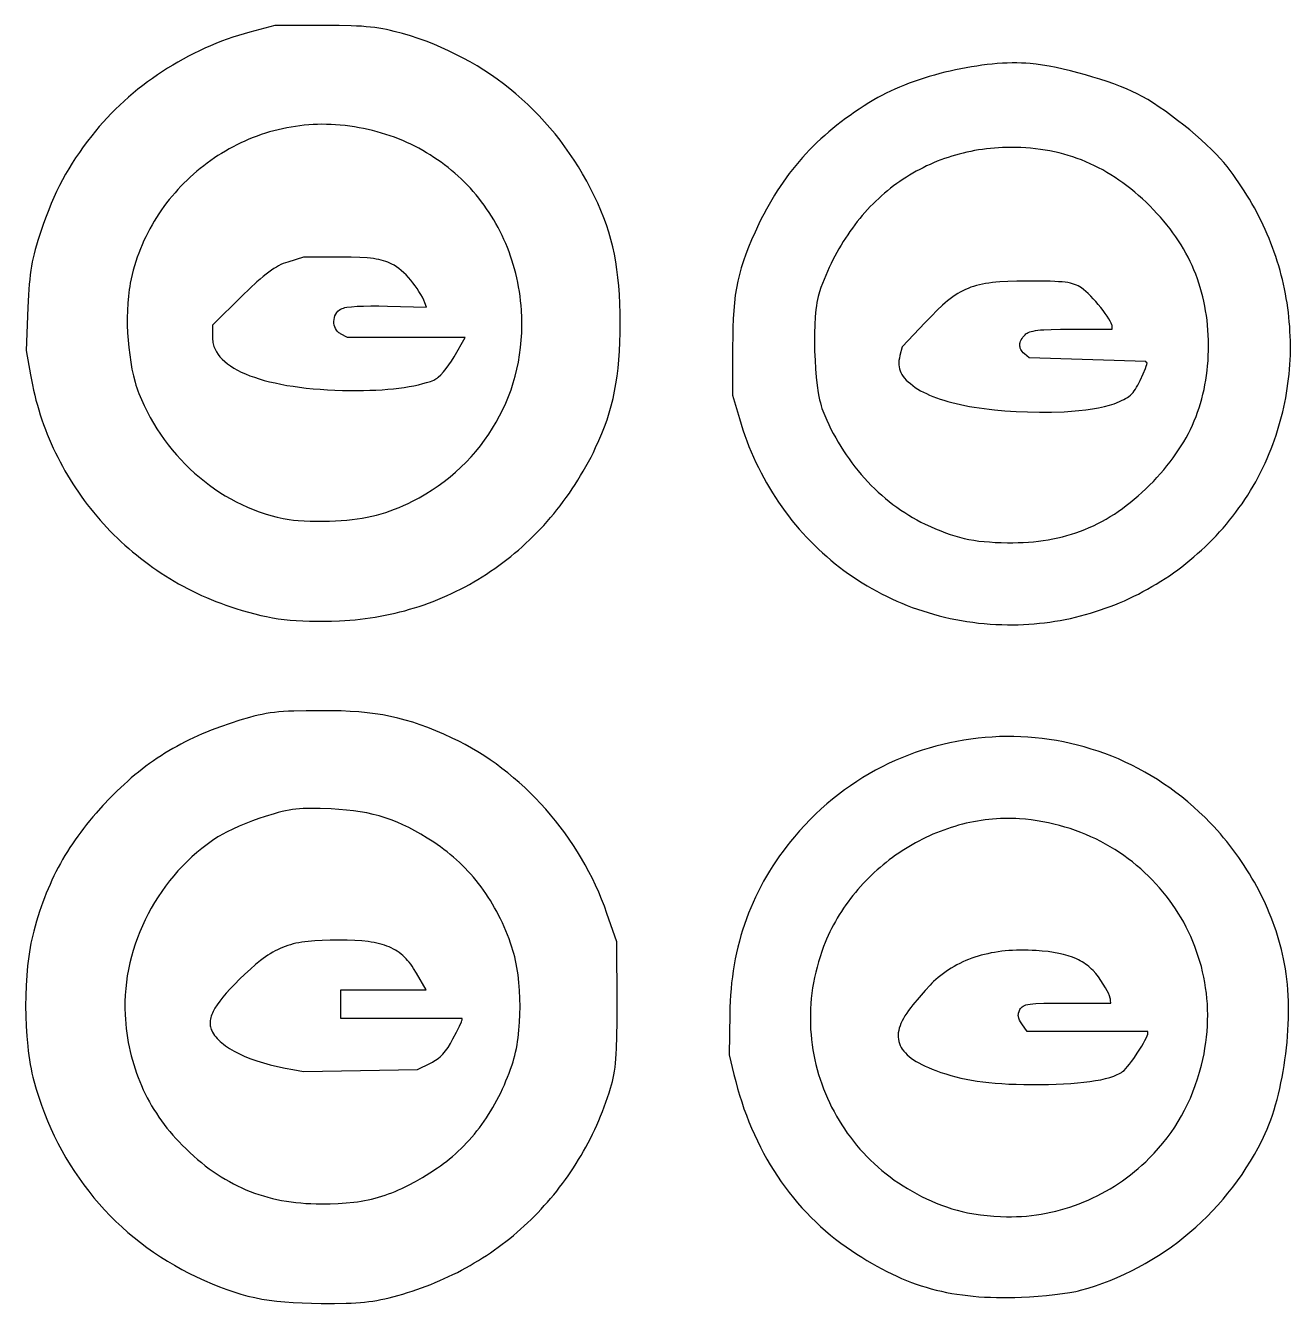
# Model space of a CAD drawing. Extents: x 15 to 568, y 413 to 1194.
# Drawn here: x 285.7 to 418.8, y 418.2 to 552.7 of the extents above; entities that cross this region are included whole.
import ezdxf

# ---------------------------------------------------------------- set-up
doc = ezdxf.new("R2010")
doc.units = 0
doc.header["$MEASUREMENT"] = 0
doc.layers.add('LAYER_1', color=18, linetype='CONTINUOUS')

msp = doc.modelspace()

# ---------------------------------------------------------------- linework, layer by layer
at = {"layer": 'LAYER_1'}
for points in [[(318.72, 490.08), (319.26, 490.11), (319.8, 490.14), (320.34, 490.19), (320.88, 490.24), (321.41, 490.3), (321.94, 490.38), (322.47, 490.46), (323, 490.55), (323.52, 490.65), (324.04, 490.76), (324.56, 490.87), (325.07, 491), (325.58, 491.13), (326.09, 491.28), (326.6, 491.43), (327.1, 491.59), (327.6, 491.76), (328.09, 491.94), (328.58, 492.12), (329.07, 492.32), (329.56, 492.52), (330.04, 492.73), (330.51, 492.95), (330.98, 493.18), (331.45, 493.41), (331.92, 493.66), (332.38, 493.91), (332.83, 494.17), (333.28, 494.43), (333.73, 494.71), (334.17, 494.99), (334.61, 495.28), (335.04, 495.58), (335.47, 495.88), (335.89, 496.2), (336.31, 496.52), (336.73, 496.85), (337.13, 497.18), (337.54, 497.52), (337.93, 497.87), (338.33, 498.23), (338.71, 498.6), (339.09, 498.97), (339.47, 499.35), (339.84, 499.73), (340.2, 500.12), (340.56, 500.52), (340.91, 500.93), (341.26, 501.34), (341.6, 501.76), (341.93, 502.19), (342.26, 502.62), (342.58, 503.06), (342.9, 503.5), (343.21, 503.96), (343.51, 504.42), (343.8, 504.88), (344.09, 505.35), (344.37, 505.83), (344.65, 506.31), (344.91, 506.8), (345.18, 507.3), (345.43, 507.8), (345.67, 508.31), (346.01, 509.04), (346.32, 509.77), (346.61, 510.5), (346.87, 511.23), (347.1, 511.96), (347.31, 512.7), (347.5, 513.46), (347.66, 514.23), (347.8, 515.02), (347.93, 515.83), (348.03, 516.67), (348.11, 517.54), (348.17, 518.44), (348.21, 519.38), (348.24, 520.37), (348.24, 521.39), (348.24, 522.44), (348.21, 523.44), (348.17, 524.4), (348.1, 525.31), (348.02, 526.19), (347.91, 527.04), (347.79, 527.86), (347.64, 528.66), (347.47, 529.44), (347.27, 530.21), (347.05, 530.97), (346.8, 531.73), (346.52, 532.48), (346.22, 533.24), (345.89, 534.01), (345.52, 534.79), (345.13, 535.57), (344.73, 536.34), (344.3, 537.1), (343.86, 537.84), (343.4, 538.56), (342.93, 539.27), (342.43, 539.97), (341.92, 540.65), (341.4, 541.32), (340.86, 541.97), (340.3, 542.6), (339.72, 543.22), (339.14, 543.82), (338.53, 544.4), (337.91, 544.97), (337.28, 545.52), (336.63, 546.06), (335.97, 546.58), (335.29, 547.07), (334.6, 547.56), (333.9, 548.02), (333.18, 548.47), (332.45, 548.89), (331.71, 549.3), (330.96, 549.69), (330.19, 550.06), (329.41, 550.41), (328.62, 550.75), (327.82, 551.06), (327, 551.35), (326.18, 551.62), (325.34, 551.88), (324.47, 552.11), (324.06, 552.21), (323.65, 552.3), (323.25, 552.38), (322.83, 552.45), (322.41, 552.51), (321.97, 552.56), (321.51, 552.6), (321.02, 552.64), (320.49, 552.67), (319.93, 552.69), (318.66, 552.71), (317.16, 552.72), (311.91, 552.71), (309.28, 552.02), (308.68, 551.85), (308.08, 551.67), (307.48, 551.48), (306.88, 551.28), (306.29, 551.06), (305.7, 550.83), (305.12, 550.58), (304.53, 550.33), (303.96, 550.06), (303.38, 549.78), (302.82, 549.49), (302.25, 549.19), (301.7, 548.88), (301.15, 548.55), (300.6, 548.22), (300.06, 547.87), (299.53, 547.52), (299.01, 547.16), (298.49, 546.78), (297.99, 546.4), (297.49, 546.01), (296.99, 545.6), (296.51, 545.19), (296.04, 544.77), (295.58, 544.35), (295.12, 543.91), (294.68, 543.47), (294.25, 543.01), (293.83, 542.55), (293.42, 542.09), (293.02, 541.61), (292.63, 541.13), (292.17, 540.54), (291.73, 539.95), (291.32, 539.37), (290.93, 538.8), (290.55, 538.22), (290.2, 537.65), (289.86, 537.07), (289.54, 536.48), (289.23, 535.88), (288.93, 535.27), (288.64, 534.64), (288.36, 533.99), (288.09, 533.32), (287.82, 532.62), (287.55, 531.9), (287.29, 531.14), (286.95, 530.09), (286.8, 529.61), (286.67, 529.15), (286.56, 528.71), (286.45, 528.27), (286.36, 527.84), (286.28, 527.4), (286.21, 526.96), (286.15, 526.5), (286.1, 526.01), (286.05, 525.5), (285.97, 524.37), (285.91, 523.05), (285.73, 518.51), (286.17, 515.97), (286.27, 515.43), (286.38, 514.89), (286.49, 514.36), (286.62, 513.83), (286.75, 513.3), (286.9, 512.78), (287.05, 512.26), (287.21, 511.74), (287.38, 511.23), (287.56, 510.72), (287.75, 510.22), (287.94, 509.72), (288.15, 509.22), (288.36, 508.73), (288.58, 508.24), (288.81, 507.76), (289.04, 507.28), (289.29, 506.8), (289.54, 506.33), (289.8, 505.87), (290.07, 505.41), (290.34, 504.95), (290.63, 504.5), (290.92, 504.05), (291.22, 503.61), (291.52, 503.18), (291.83, 502.75), (292.15, 502.32), (292.48, 501.9), (292.81, 501.49), (293.15, 501.08), (293.5, 500.68), (293.85, 500.28), (294.22, 499.89), (294.58, 499.51), (294.96, 499.13), (295.34, 498.76), (295.72, 498.39), (296.12, 498.03), (296.52, 497.68), (296.92, 497.34), (297.33, 497), (297.75, 496.66), (298.18, 496.34), (298.61, 496.02), (299.04, 495.7), (299.48, 495.4), (299.93, 495.1), (300.38, 494.81), (300.84, 494.53), (301.3, 494.25), (301.77, 493.98), (302.24, 493.72), (302.72, 493.47), (303.21, 493.22), (303.7, 492.98), (304.19, 492.75), (304.69, 492.53), (305.19, 492.32), (305.7, 492.11), (306.21, 491.92), (306.73, 491.73), (307.25, 491.55), (307.78, 491.37), (308.47, 491.16), (309.13, 490.97), (309.78, 490.8), (310.41, 490.64), (311.03, 490.51), (311.64, 490.39), (312.26, 490.29), (312.88, 490.21), (313.51, 490.14), (314.16, 490.09), (314.84, 490.06), (315.54, 490.04), (316.27, 490.03), (317.04, 490.03), (317.86, 490.05)], [(389.04, 489.65), (389.6, 489.65), (390.16, 489.66), (390.71, 489.68), (391.27, 489.71), (391.82, 489.75), (392.38, 489.81), (392.93, 489.87), (393.47, 489.94), (394.02, 490.02), (394.56, 490.12), (395.1, 490.22), (395.64, 490.33), (396.17, 490.45), (396.71, 490.58), (397.23, 490.73), (397.76, 490.88), (398.28, 491.04), (398.8, 491.21), (399.31, 491.39), (399.82, 491.57), (400.33, 491.77), (400.83, 491.98), (401.33, 492.19), (401.83, 492.42), (402.32, 492.65), (402.8, 492.89), (403.28, 493.14), (403.76, 493.4), (404.23, 493.67), (404.69, 493.94), (405.15, 494.23), (405.61, 494.52), (406.06, 494.82), (406.5, 495.13), (406.94, 495.45), (407.37, 495.77), (407.8, 496.1), (408.22, 496.44), (408.64, 496.79), (409.04, 497.14), (409.44, 497.5), (409.84, 497.87), (410.23, 498.25), (410.61, 498.63), (410.98, 499.02), (411.35, 499.42), (411.71, 499.83), (412.06, 500.24), (412.41, 500.66), (412.74, 501.08), (413.07, 501.51), (413.39, 501.95), (413.71, 502.4), (414.01, 502.85), (414.31, 503.3), (414.6, 503.77), (414.88, 504.24), (415.15, 504.71), (415.41, 505.19), (415.66, 505.68), (415.91, 506.17), (416.14, 506.67), (416.37, 507.17), (416.58, 507.68), (416.77, 508.16), (416.96, 508.64), (417.13, 509.13), (417.3, 509.61), (417.46, 510.1), (417.6, 510.58), (417.74, 511.07), (417.88, 511.56), (418, 512.06), (418.11, 512.55), (418.22, 513.04), (418.31, 513.54), (418.4, 514.04), (418.48, 514.53), (418.55, 515.03), (418.61, 515.53), (418.67, 516.03), (418.71, 516.53), (418.75, 517.03), (418.78, 517.53), (418.8, 518.03), (418.81, 518.53), (418.81, 519.03), (418.8, 519.53), (418.79, 520.03), (418.76, 520.53), (418.73, 521.03), (418.69, 521.53), (418.65, 522.03), (418.59, 522.52), (418.52, 523.02), (418.45, 523.52), (418.37, 524.01), (418.28, 524.5), (418.18, 525), (418.07, 525.49), (417.96, 525.98), (417.84, 526.46), (417.71, 526.95), (417.57, 527.43), (417.42, 527.92), (417.26, 528.4), (417.1, 528.88), (416.93, 529.35), (416.75, 529.83), (416.56, 530.3), (416.36, 530.77), (416.16, 531.24), (415.94, 531.7), (415.72, 532.16), (415.49, 532.62), (415.26, 533.08), (415.01, 533.53), (414.76, 533.98), (414.5, 534.43), (414.23, 534.87), (413.95, 535.31), (413.67, 535.75), (413.37, 536.18), (413.07, 536.61), (412.77, 537.04), (412.45, 537.46), (412.13, 537.88), (411.79, 538.29), (411.42, 538.73), (410.98, 539.19), (410.5, 539.68), (409.98, 540.18), (409.41, 540.69), (408.82, 541.21), (408.21, 541.73), (407.57, 542.24), (406.93, 542.74), (406.28, 543.23), (405.64, 543.7), (405, 544.14), (404.38, 544.54), (403.78, 544.92), (403.21, 545.25), (402.68, 545.53), (402.14, 545.79), (401.55, 546.05), (400.91, 546.31), (400.22, 546.57), (399.51, 546.82), (398.76, 547.06), (398, 547.3), (397.22, 547.53), (396.44, 547.74), (395.66, 547.94), (394.89, 548.12), (394.13, 548.29), (393.4, 548.43), (392.7, 548.55), (392.04, 548.64), (391.42, 548.71), (390.96, 548.75), (390.48, 548.77), (390, 548.78), (389.5, 548.78), (388.99, 548.77), (388.48, 548.75), (387.95, 548.71), (387.42, 548.67), (386.88, 548.61), (386.33, 548.54), (385.78, 548.46), (385.23, 548.38), (384.67, 548.28), (384.12, 548.17), (383.56, 548.06), (383, 547.93), (382.44, 547.8), (381.89, 547.66), (381.34, 547.51), (380.79, 547.35), (380.25, 547.18), (379.72, 547.01), (379.19, 546.82), (378.68, 546.64), (378.17, 546.44), (377.67, 546.24), (377.18, 546.03), (376.71, 545.81), (376.25, 545.59), (375.8, 545.36), (375.37, 545.13), (374.96, 544.89), (374.44, 544.58), (373.92, 544.26), (373.42, 543.93), (372.93, 543.6), (372.45, 543.27), (371.98, 542.93), (371.52, 542.58), (371.07, 542.23), (370.63, 541.88), (370.2, 541.52), (369.78, 541.15), (369.37, 540.78), (368.96, 540.4), (368.57, 540.02), (368.19, 539.63), (367.81, 539.23), (367.44, 538.83), (367.08, 538.41), (366.73, 538), (366.39, 537.57), (366.05, 537.14), (365.73, 536.7), (365.41, 536.25), (365.1, 535.79), (364.79, 535.33), (364.49, 534.86), (364.2, 534.37), (363.92, 533.89), (363.64, 533.39), (363.37, 532.88), (363.11, 532.36), (362.85, 531.84), (362.45, 530.99), (362.09, 530.18), (361.77, 529.41), (361.48, 528.67), (361.22, 527.95), (360.99, 527.23), (360.8, 526.52), (360.63, 525.81), (360.49, 525.08), (360.37, 524.33), (360.28, 523.54), (360.21, 522.72), (360.15, 521.86), (360.12, 520.93), (360.1, 519.95), (360.09, 518.89), (360.09, 513.82), (360.8, 511.38), (360.98, 510.78), (361.17, 510.18), (361.37, 509.59), (361.59, 509.01), (361.81, 508.43), (362.04, 507.86), (362.29, 507.3), (362.54, 506.74), (362.81, 506.19), (363.08, 505.65), (363.36, 505.11), (363.66, 504.59), (363.96, 504.07), (364.27, 503.55), (364.59, 503.05), (364.92, 502.55), (365.26, 502.06), (365.61, 501.58), (365.97, 501.11), (366.33, 500.64), (366.71, 500.18), (367.09, 499.73), (367.48, 499.29), (367.88, 498.86), (368.29, 498.44), (368.7, 498.02), (369.12, 497.62), (369.55, 497.22), (369.99, 496.83), (370.43, 496.45), (370.89, 496.08), (371.34, 495.72), (371.81, 495.37), (372.28, 495.03), (372.76, 494.7), (373.25, 494.38), (373.74, 494.06), (374.24, 493.76), (374.75, 493.47), (375.26, 493.18), (375.77, 492.91), (376.3, 492.65), (376.83, 492.4), (377.36, 492.15), (377.9, 491.92), (378.45, 491.7), (379, 491.49), (379.55, 491.29), (380.11, 491.11), (380.68, 490.93), (381.25, 490.76), (381.82, 490.61), (382.4, 490.46), (382.99, 490.33), (383.57, 490.21), (384.17, 490.1), (384.76, 490), (385.36, 489.92), (385.97, 489.84), (386.57, 489.78), (387.19, 489.73), (387.8, 489.69), (388.42, 489.67)], [(318.29, 500.59), (318.89, 500.63), (319.47, 500.68), (320.03, 500.74), (320.58, 500.81), (321.1, 500.89), (321.62, 500.98), (322.12, 501.08), (322.61, 501.2), (323.1, 501.33), (323.57, 501.48), (324.05, 501.63), (324.51, 501.81), (324.98, 501.99), (325.45, 502.2), (325.92, 502.41), (326.39, 502.65), (327.1, 503.02), (327.79, 503.42), (328.45, 503.84), (329.1, 504.28), (329.73, 504.74), (330.34, 505.22), (330.92, 505.72), (331.49, 506.24), (332.03, 506.77), (332.55, 507.32), (333.05, 507.89), (333.53, 508.48), (333.98, 509.08), (334.41, 509.7), (334.82, 510.33), (335.21, 510.97), (335.56, 511.63), (335.9, 512.3), (336.21, 512.98), (336.5, 513.68), (336.76, 514.38), (336.99, 515.1), (337.2, 515.83), (337.38, 516.57), (337.54, 517.31), (337.67, 518.07), (337.77, 518.83), (337.84, 519.6), (337.89, 520.38), (337.91, 521.16), (337.9, 521.95), (337.86, 522.75), (337.82, 523.25), (337.77, 523.74), (337.71, 524.24), (337.64, 524.72), (337.56, 525.21), (337.47, 525.69), (337.37, 526.16), (337.26, 526.63), (337.13, 527.1), (337, 527.56), (336.86, 528.01), (336.71, 528.46), (336.55, 528.91), (336.38, 529.35), (336.2, 529.78), (336.02, 530.21), (335.82, 530.64), (335.61, 531.05), (335.4, 531.47), (335.17, 531.87), (334.94, 532.27), (334.7, 532.67), (334.45, 533.06), (334.19, 533.44), (333.93, 533.81), (333.65, 534.18), (333.37, 534.54), (333.08, 534.9), (332.78, 535.25), (332.48, 535.59), (332.17, 535.92), (331.85, 536.25), (331.52, 536.57), (331.18, 536.88), (330.84, 537.19), (330.49, 537.48), (330.14, 537.77), (329.77, 538.05), (329.4, 538.33), (329.03, 538.59), (328.64, 538.85), (328.25, 539.1), (327.86, 539.34), (327.46, 539.57), (327.05, 539.8), (326.63, 540.01), (326.22, 540.22), (325.79, 540.42), (325.36, 540.61), (324.92, 540.78), (324.48, 540.96), (324.03, 541.12), (323.58, 541.27), (323.12, 541.41), (322.66, 541.54), (322.19, 541.66), (321.72, 541.78), (321.24, 541.88), (320.76, 541.97), (320.27, 542.05), (319.78, 542.13), (319.29, 542.19), (318.79, 542.24), (318.29, 542.28), (317.81, 542.31), (317.34, 542.32), (316.86, 542.33), (316.39, 542.32), (315.92, 542.3), (315.46, 542.27), (314.99, 542.23), (314.52, 542.18), (314.06, 542.11), (313.6, 542.04), (313.15, 541.96), (312.69, 541.86), (312.24, 541.76), (311.79, 541.64), (311.35, 541.52), (310.9, 541.38), (310.47, 541.24), (310.03, 541.08), (309.6, 540.92), (309.17, 540.75), (308.75, 540.56), (308.33, 540.37), (307.91, 540.17), (307.5, 539.96), (307.1, 539.74), (306.7, 539.51), (306.3, 539.27), (305.91, 539.03), (305.53, 538.78), (305.15, 538.51), (304.78, 538.24), (304.41, 537.97), (304.05, 537.68), (303.69, 537.39), (303.34, 537.09), (303, 536.78), (302.66, 536.46), (302.33, 536.14), (302.01, 535.81), (301.7, 535.47), (301.39, 535.13), (301.09, 534.78), (300.79, 534.42), (300.51, 534.05), (300.23, 533.68), (299.96, 533.31), (299.7, 532.92), (299.45, 532.53), (299.21, 532.14), (298.97, 531.74), (298.74, 531.33), (298.53, 530.92), (298.32, 530.5), (298.12, 530.08), (297.93, 529.65), (297.75, 529.22), (297.58, 528.78), (297.42, 528.34), (297.27, 527.89), (297.13, 527.44), (297, 526.98), (296.89, 526.52), (296.78, 526.06), (296.68, 525.59), (296.62, 525.26), (296.57, 524.93), (296.48, 524.23), (296.42, 523.5), (296.38, 522.74), (296.37, 521.97), (296.37, 521.19), (296.4, 520.39), (296.45, 519.6), (296.52, 518.82), (296.62, 518.05), (296.73, 517.29), (296.86, 516.56), (297.01, 515.86), (297.19, 515.2), (297.28, 514.88), (297.38, 514.58), (297.48, 514.29), (297.58, 514.01), (297.85, 513.36), (298.14, 512.72), (298.45, 512.1), (298.78, 511.48), (299.12, 510.88), (299.48, 510.29), (299.86, 509.72), (300.26, 509.15), (300.67, 508.6), (301.1, 508.07), (301.54, 507.55), (302, 507.04), (302.47, 506.55), (302.95, 506.08), (303.45, 505.62), (303.96, 505.18), (304.48, 504.76), (305.01, 504.35), (305.55, 503.96), (306.11, 503.59), (306.67, 503.24), (307.25, 502.91), (307.83, 502.6), (308.42, 502.3), (309.02, 502.03), (309.63, 501.78), (310.24, 501.55), (310.87, 501.34), (311.49, 501.15), (312.13, 500.99), (312.76, 500.85), (313.41, 500.73), (313.85, 500.67), (314.37, 500.63), (314.97, 500.59), (315.61, 500.56), (316.29, 500.55), (316.97, 500.55), (317.64, 500.56)], [(389.02, 498.29), (389.58, 498.29), (390.14, 498.3), (390.68, 498.32), (391.22, 498.35), (391.75, 498.39), (392.28, 498.45), (392.79, 498.52), (393.3, 498.6), (393.81, 498.69), (394.31, 498.8), (394.8, 498.91), (395.28, 499.04), (395.76, 499.18), (396.23, 499.34), (396.7, 499.51), (397.17, 499.69), (397.62, 499.88), (398.07, 500.08), (398.52, 500.3), (398.97, 500.53), (399.4, 500.78), (399.84, 501.04), (400.27, 501.31), (400.69, 501.59), (401.12, 501.89), (401.53, 502.2), (401.95, 502.52), (402.36, 502.86), (402.77, 503.21), (403.18, 503.58), (403.58, 503.96), (403.98, 504.35), (404.38, 504.75), (404.76, 505.16), (405.12, 505.56), (405.48, 505.97), (405.81, 506.38), (406.14, 506.8), (406.45, 507.21), (406.75, 507.63), (407.04, 508.05), (407.31, 508.48), (407.57, 508.91), (407.82, 509.34), (408.06, 509.78), (408.28, 510.22), (408.49, 510.66), (408.69, 511.11), (408.87, 511.57), (409.04, 512.03), (409.2, 512.49), (409.35, 512.96), (409.48, 513.44), (409.6, 513.92), (409.71, 514.4), (409.81, 514.89), (409.9, 515.39), (409.97, 515.9), (410.04, 516.41), (410.09, 516.92), (410.13, 517.45), (410.15, 517.98), (410.17, 518.52), (410.18, 519.06), (410.17, 519.6), (410.15, 520.13), (410.12, 520.66), (410.08, 521.18), (410.03, 521.7), (409.96, 522.2), (409.88, 522.71), (409.8, 523.2), (409.7, 523.7), (409.58, 524.18), (409.46, 524.66), (409.32, 525.14), (409.17, 525.61), (409.01, 526.08), (408.84, 526.54), (408.65, 527), (408.46, 527.45), (408.25, 527.9), (408.03, 528.34), (407.79, 528.78), (407.55, 529.21), (407.29, 529.64), (407.02, 530.07), (406.73, 530.49), (406.44, 530.91), (406.13, 531.32), (405.8, 531.73), (405.47, 532.14), (405.12, 532.54), (404.76, 532.94), (404.39, 533.34), (404.01, 533.73), (403.61, 534.12), (403.22, 534.49), (402.82, 534.85), (402.41, 535.2), (402.01, 535.53), (401.6, 535.85), (401.18, 536.16), (400.76, 536.46), (400.34, 536.74), (399.91, 537.01), (399.48, 537.27), (399.05, 537.52), (398.61, 537.75), (398.17, 537.97), (397.72, 538.18), (397.27, 538.38), (396.81, 538.57), (396.35, 538.74), (395.89, 538.9), (395.42, 539.05), (394.94, 539.18), (394.46, 539.31), (393.97, 539.42), (393.48, 539.52), (392.98, 539.61), (392.48, 539.69), (391.98, 539.75), (391.46, 539.8), (390.94, 539.84), (390.42, 539.87), (389.89, 539.89), (389.35, 539.9), (388.92, 539.89), (388.49, 539.88), (388.06, 539.86), (387.64, 539.83), (387.22, 539.79), (386.8, 539.75), (386.38, 539.69), (385.97, 539.63), (385.55, 539.56), (385.15, 539.48), (384.74, 539.4), (384.34, 539.3), (383.94, 539.2), (383.54, 539.09), (383.15, 538.97), (382.76, 538.85), (382.38, 538.72), (382, 538.58), (381.62, 538.43), (381.24, 538.27), (380.87, 538.11), (380.5, 537.94), (380.14, 537.76), (379.78, 537.58), (379.42, 537.38), (379.07, 537.19), (378.72, 536.98), (378.38, 536.76), (378.04, 536.54), (377.7, 536.32), (377.37, 536.08), (377.04, 535.84), (376.72, 535.59), (376.4, 535.33), (376.08, 535.07), (375.77, 534.8), (375.47, 534.53), (375.17, 534.24), (374.87, 533.95), (374.58, 533.66), (374.3, 533.35), (374.02, 533.05), (373.74, 532.73), (373.47, 532.41), (373.21, 532.08), (372.95, 531.75), (372.69, 531.41), (372.44, 531.06), (372.2, 530.71), (371.96, 530.35), (371.73, 529.98), (371.5, 529.61), (371.28, 529.23), (371.06, 528.85), (370.85, 528.46), (370.65, 528.07), (370.45, 527.67), (370.25, 527.26), (370.07, 526.85), (369.89, 526.43), (369.71, 526.01), (369.55, 525.58), (369.38, 525.15), (369.23, 524.71), (369.15, 524.46), (369.08, 524.19), (369.02, 523.89), (368.96, 523.57), (368.91, 523.22), (368.86, 522.85), (368.79, 522.07), (368.74, 521.22), (368.71, 520.33), (368.7, 519.4), (368.72, 518.46), (368.76, 517.52), (368.81, 516.6), (368.89, 515.7), (368.99, 514.85), (369.11, 514.05), (369.18, 513.68), (369.25, 513.33), (369.33, 513), (369.41, 512.7), (369.49, 512.42), (369.58, 512.17), (369.78, 511.68), (369.99, 511.2), (370.21, 510.72), (370.44, 510.25), (370.68, 509.78), (370.94, 509.32), (371.2, 508.86), (371.47, 508.41), (371.75, 507.97), (372.04, 507.53), (372.34, 507.11), (372.65, 506.69), (372.97, 506.27), (373.3, 505.87), (373.63, 505.47), (373.97, 505.08), (374.32, 504.7), (374.68, 504.33), (375.05, 503.97), (375.42, 503.62), (375.8, 503.28), (376.18, 502.95), (376.57, 502.63), (376.97, 502.32), (377.37, 502.02), (377.78, 501.73), (378.2, 501.46), (378.62, 501.19), (379.04, 500.94), (379.47, 500.7), (379.9, 500.47), (380.34, 500.26), (380.91, 499.99), (381.46, 499.75), (381.99, 499.53), (382.5, 499.33), (383, 499.15), (383.49, 499), (383.98, 498.86), (384.47, 498.74), (384.97, 498.64), (385.48, 498.55), (386.01, 498.47), (386.55, 498.41), (387.12, 498.37), (387.72, 498.33), (388.35, 498.31)], [(319.83, 514.31), (320.53, 514.3), (321.22, 514.31), (321.89, 514.33), (322.54, 514.36), (323.18, 514.39), (323.79, 514.44), (324.39, 514.5), (324.96, 514.56), (325.51, 514.64), (326.04, 514.72), (326.54, 514.81), (327.01, 514.92), (327.46, 515.03), (327.88, 515.14), (328.27, 515.27), (328.63, 515.41), (328.74, 515.46), (328.85, 515.53), (328.98, 515.61), (329.1, 515.72), (329.37, 515.97), (329.65, 516.27), (329.94, 516.62), (330.23, 517), (330.51, 517.41), (330.77, 517.85), (331.94, 519.89), (319.55, 519.89), (318.82, 520.28), (318.74, 520.33), (318.65, 520.39), (318.51, 520.52), (318.38, 520.67), (318.28, 520.84), (318.21, 521.01), (318.15, 521.2), (318.12, 521.39), (318.11, 521.59), (318.13, 521.79), (318.17, 521.98), (318.23, 522.17), (318.31, 522.35), (318.41, 522.51), (318.54, 522.66), (318.69, 522.79), (318.78, 522.85), (318.87, 522.9), (318.97, 522.95), (319.11, 522.99), (319.28, 523.03), (319.48, 523.07), (319.96, 523.13), (320.55, 523.17), (321.23, 523.2), (322, 523.22), (322.84, 523.22), (323.75, 523.2), (327.87, 523.08), (327.7, 523.52), (327.57, 523.82), (327.43, 524.12), (327.26, 524.42), (327.07, 524.73), (326.87, 525.04), (326.66, 525.34), (326.43, 525.64), (326.2, 525.92), (325.96, 526.2), (325.71, 526.47), (325.46, 526.71), (325.2, 526.94), (324.95, 527.15), (324.71, 527.33), (324.46, 527.49), (324.23, 527.62), (324.01, 527.72), (323.8, 527.82), (323.58, 527.9), (323.35, 527.97), (323.1, 528.04), (322.85, 528.1), (322.58, 528.15), (322.28, 528.19), (321.96, 528.23), (321.62, 528.26), (320.85, 528.3), (319.93, 528.33), (318.85, 528.34), (314.91, 528.33), (313.25, 527.83), (313.01, 527.76), (312.78, 527.67), (312.54, 527.56), (312.3, 527.44), (312.06, 527.3), (311.8, 527.14), (311.54, 526.96), (311.26, 526.76), (310.97, 526.54), (310.67, 526.3), (310.35, 526.03), (310.01, 525.73), (309.28, 525.05), (308.46, 524.26), (305.34, 521.19), (305.34, 519.83), (305.34, 519.67), (305.36, 519.52), (305.38, 519.37), (305.4, 519.23), (305.44, 519.08), (305.49, 518.94), (305.54, 518.79), (305.6, 518.65), (305.67, 518.51), (305.74, 518.38), (305.92, 518.11), (306.12, 517.85), (306.36, 517.6), (306.62, 517.35), (306.92, 517.11), (307.24, 516.89), (307.59, 516.67), (307.97, 516.45), (308.37, 516.25), (308.8, 516.06), (309.26, 515.87), (309.75, 515.7), (310.26, 515.53), (310.79, 515.38), (311.35, 515.23), (311.94, 515.1), (312.54, 514.97), (313.17, 514.85), (313.83, 514.75), (314.5, 514.65), (315.2, 514.57), (315.92, 514.5), (316.66, 514.44), (317.43, 514.39), (318.21, 514.35), (319.01, 514.32)], [(394.98, 512.08), (395.76, 512.12), (396.52, 512.19), (397.26, 512.27), (397.96, 512.37), (398.62, 512.49), (399.23, 512.62), (399.77, 512.76), (400.02, 512.84), (400.25, 512.92), (400.8, 513.14), (401.04, 513.25), (401.26, 513.35), (401.46, 513.46), (401.64, 513.57), (401.8, 513.69), (401.96, 513.82), (402.1, 513.96), (402.24, 514.11), (402.36, 514.27), (402.49, 514.45), (402.61, 514.65), (402.73, 514.86), (402.99, 515.37), (403.31, 516.05), (403.55, 516.63), (403.63, 516.86), (403.69, 517.05), (403.71, 517.17), (403.71, 517.21), (403.7, 517.23), (403.58, 517.36), (391.31, 517.76), (390.8, 518.18), (390.68, 518.29), (390.58, 518.4), (390.5, 518.51), (390.43, 518.63), (390.37, 518.75), (390.34, 518.87), (390.32, 518.99), (390.32, 519.12), (390.33, 519.25), (390.36, 519.37), (390.4, 519.51), (390.47, 519.64), (390.55, 519.77), (390.64, 519.91), (390.75, 520.04), (390.88, 520.18), (390.97, 520.26), (391.08, 520.34), (391.21, 520.4), (391.36, 520.47), (391.53, 520.52), (391.73, 520.57), (391.96, 520.61), (392.22, 520.65), (392.51, 520.68), (392.84, 520.7), (393.63, 520.74), (394.59, 520.76), (395.76, 520.77), (400.05, 520.77), (400.05, 521.09), (400.04, 521.15), (400.02, 521.22), (399.95, 521.4), (399.84, 521.62), (399.69, 521.87), (399.52, 522.14), (399.31, 522.43), (399.08, 522.73), (398.84, 523.05), (398.58, 523.36), (398.31, 523.67), (398.05, 523.97), (397.78, 524.25), (397.52, 524.51), (397.27, 524.74), (397.03, 524.94), (396.82, 525.1), (396.64, 525.21), (396.47, 525.31), (396.28, 525.4), (396.09, 525.48), (395.88, 525.55), (395.65, 525.61), (395.39, 525.66), (395.1, 525.7), (394.77, 525.74), (394.4, 525.76), (393.99, 525.78), (393.52, 525.8), (392.42, 525.82), (391.04, 525.82), (390, 525.81), (389.06, 525.78), (388.21, 525.74), (387.81, 525.7), (387.43, 525.66), (387.06, 525.62), (386.72, 525.57), (386.38, 525.51), (386.06, 525.44), (385.75, 525.36), (385.44, 525.27), (385.15, 525.17), (384.87, 525.06), (384.59, 524.94), (384.32, 524.81), (384.05, 524.67), (383.78, 524.51), (383.52, 524.34), (383.26, 524.16), (382.99, 523.96), (382.72, 523.75), (382.45, 523.53), (382.18, 523.29), (381.61, 522.75), (381.01, 522.15), (380.36, 521.48), (377.92, 518.89), (377.69, 517.98), (377.64, 517.73), (377.6, 517.48), (377.58, 517.25), (377.58, 517.02), (377.61, 516.81), (377.65, 516.6), (377.72, 516.39), (377.8, 516.19), (377.91, 515.99), (378.04, 515.8), (378.19, 515.6), (378.37, 515.41), (378.57, 515.22), (378.8, 515.03), (379.05, 514.83), (379.32, 514.63), (379.59, 514.46), (379.87, 514.29), (380.17, 514.13), (380.49, 513.98), (380.82, 513.82), (381.17, 513.68), (381.54, 513.54), (381.92, 513.41), (382.32, 513.28), (382.74, 513.16), (383.16, 513.04), (383.61, 512.93), (384.07, 512.83), (384.54, 512.73), (385.02, 512.64), (385.52, 512.55), (386.03, 512.47), (386.55, 512.4), (387.09, 512.33), (387.64, 512.27), (388.76, 512.17), (389.93, 512.1), (391.14, 512.05), (392.39, 512.03), (393.67, 512.04)], [(316.79, 418.23), (318.19, 418.23), (319.39, 418.25), (319.92, 418.26), (320.42, 418.29), (320.9, 418.32), (321.35, 418.37), (321.78, 418.42), (322.21, 418.48), (322.63, 418.55), (323.05, 418.63), (323.48, 418.72), (323.92, 418.83), (324.86, 419.07), (325.36, 419.22), (325.86, 419.37), (326.36, 419.53), (326.85, 419.69), (327.34, 419.87), (327.83, 420.05), (328.31, 420.23), (328.79, 420.43), (329.26, 420.63), (329.73, 420.84), (330.19, 421.05), (330.65, 421.28), (331.11, 421.5), (331.56, 421.74), (332.01, 421.98), (332.45, 422.23), (332.89, 422.49), (333.32, 422.75), (333.75, 423.02), (334.18, 423.29), (334.6, 423.57), (335.01, 423.86), (335.42, 424.16), (335.82, 424.46), (336.22, 424.76), (336.62, 425.07), (337.01, 425.39), (337.39, 425.72), (337.77, 426.05), (338.14, 426.38), (338.51, 426.72), (338.87, 427.07), (339.23, 427.43), (339.58, 427.78), (339.92, 428.15), (340.26, 428.52), (340.6, 428.89), (340.93, 429.28), (341.25, 429.66), (341.57, 430.05), (341.88, 430.45), (342.18, 430.85), (342.48, 431.26), (342.77, 431.67), (343.06, 432.09), (343.34, 432.51), (343.61, 432.94), (343.88, 433.37), (344.14, 433.81), (344.39, 434.25), (344.64, 434.69), (344.88, 435.14), (345.12, 435.6), (345.35, 436.06), (345.57, 436.52), (345.78, 436.99), (345.99, 437.47), (346.19, 437.94), (346.38, 438.43), (346.57, 438.91), (346.75, 439.4), (346.92, 439.9), (347.09, 440.39), (347.24, 440.9), (347.34, 441.24), (347.43, 441.58), (347.52, 441.93), (347.59, 442.3), (347.65, 442.68), (347.71, 443.08), (347.75, 443.52), (347.8, 443.99), (347.83, 444.5), (347.86, 445.06), (347.9, 446.35), (347.92, 447.88), (347.92, 449.71), (347.91, 456.28), (346.86, 459.28), (346.59, 460.03), (346.3, 460.77), (345.99, 461.51), (345.66, 462.24), (345.32, 462.96), (344.95, 463.67), (344.57, 464.38), (344.17, 465.07), (343.75, 465.76), (343.32, 466.43), (342.87, 467.1), (342.41, 467.75), (341.93, 468.39), (341.43, 469.02), (340.93, 469.64), (340.41, 470.24), (339.87, 470.83), (339.32, 471.41), (338.77, 471.97), (338.2, 472.52), (337.61, 473.05), (337.02, 473.56), (336.42, 474.06), (335.8, 474.54), (335.18, 475.01), (334.55, 475.45), (333.9, 475.88), (333.26, 476.29), (332.6, 476.68), (331.93, 477.05), (331.26, 477.39), (330.58, 477.72), (329.69, 478.13), (328.83, 478.49), (328, 478.83), (327.2, 479.13), (326.41, 479.39), (325.63, 479.63), (324.86, 479.84), (324.07, 480.01), (323.28, 480.17), (322.46, 480.29), (321.62, 480.4), (320.75, 480.48), (319.84, 480.54), (318.88, 480.58), (317.86, 480.6), (316.78, 480.61), (315.21, 480.6), (313.91, 480.57), (313.34, 480.55), (312.82, 480.52), (312.33, 480.48), (311.87, 480.43), (311.42, 480.37), (310.99, 480.3), (310.57, 480.22), (310.14, 480.13), (309.7, 480.02), (309.24, 479.9), (308.23, 479.6), (307.18, 479.27), (306.17, 478.92), (305.2, 478.56), (304.72, 478.36), (304.25, 478.17), (303.79, 477.96), (303.34, 477.76), (302.89, 477.54), (302.45, 477.32), (302.01, 477.1), (301.58, 476.86), (301.16, 476.62), (300.74, 476.38), (300.33, 476.13), (299.92, 475.87), (299.51, 475.6), (299.11, 475.33), (298.72, 475.05), (298.33, 474.76), (297.94, 474.46), (297.55, 474.16), (297.17, 473.85), (296.79, 473.53), (296.42, 473.2), (296.04, 472.86), (295.3, 472.17), (294.57, 471.43), (293.8, 470.63), (293.08, 469.83), (292.74, 469.43), (292.4, 469.03), (292.08, 468.63), (291.76, 468.23), (291.46, 467.83), (291.16, 467.42), (290.87, 467.02), (290.59, 466.61), (290.32, 466.2), (290.06, 465.79), (289.8, 465.37), (289.56, 464.95), (289.32, 464.52), (289.09, 464.1), (288.86, 463.66), (288.65, 463.22), (288.44, 462.78), (288.23, 462.33), (288.03, 461.87), (287.84, 461.4), (287.66, 460.93), (287.48, 460.46), (287.31, 459.97), (287.14, 459.47), (286.82, 458.46), (286.52, 457.41), (286.41, 457), (286.32, 456.58), (286.22, 456.15), (286.14, 455.69), (286.06, 455.23), (285.99, 454.75), (285.93, 454.26), (285.87, 453.76), (285.78, 452.74), (285.71, 451.69), (285.67, 450.62), (285.66, 449.55), (285.67, 448.47), (285.71, 447.4), (285.78, 446.35), (285.88, 445.32), (285.93, 444.82), (286, 444.33), (286.07, 443.85), (286.15, 443.38), (286.23, 442.92), (286.32, 442.48), (286.42, 442.06), (286.53, 441.65), (286.77, 440.79), (287.04, 439.94), (287.33, 439.1), (287.64, 438.27), (287.96, 437.46), (288.31, 436.65), (288.68, 435.86), (289.07, 435.09), (289.48, 434.32), (289.9, 433.57), (290.35, 432.83), (290.81, 432.11), (291.3, 431.4), (291.8, 430.71), (292.32, 430.03), (292.85, 429.36), (293.41, 428.71), (293.98, 428.08), (294.57, 427.46), (295.17, 426.86), (295.8, 426.28), (296.43, 425.71), (297.09, 425.16), (297.76, 424.63), (298.44, 424.11), (299.14, 423.61), (299.86, 423.14), (300.59, 422.68), (301.33, 422.24), (302.09, 421.81), (302.86, 421.41), (303.65, 421.03), (304.49, 420.64), (305.3, 420.29), (306.08, 419.98), (306.83, 419.69), (307.58, 419.44), (308.31, 419.21), (309.04, 419.01), (309.78, 418.84), (310.54, 418.69), (311.31, 418.57), (312.11, 418.47), (312.95, 418.39), (313.83, 418.32), (314.76, 418.28), (315.74, 418.25)], [(390.48, 418.89), (391.35, 418.93), (392.25, 418.99), (393.14, 419.07), (394.01, 419.16), (394.83, 419.27), (395.57, 419.38), (396.21, 419.5), (396.48, 419.55), (396.71, 419.61), (397.5, 419.84), (398.29, 420.09), (399.06, 420.36), (399.83, 420.66), (400.58, 420.97), (401.33, 421.31), (402.07, 421.66), (402.8, 422.04), (403.52, 422.43), (404.22, 422.85), (404.92, 423.28), (405.61, 423.73), (406.28, 424.2), (406.94, 424.69), (407.58, 425.2), (408.22, 425.72), (408.84, 426.26), (409.44, 426.82), (410.03, 427.39), (410.61, 427.98), (411.16, 428.58), (411.71, 429.2), (412.23, 429.83), (412.74, 430.47), (413.23, 431.13), (413.71, 431.8), (414.16, 432.49), (414.6, 433.19), (415.01, 433.9), (415.41, 434.62), (415.79, 435.35), (416.14, 436.1), (416.35, 436.56), (416.54, 437.04), (416.73, 437.54), (416.91, 438.06), (417.09, 438.59), (417.25, 439.14), (417.4, 439.7), (417.55, 440.27), (417.69, 440.85), (417.81, 441.44), (417.93, 442.04), (418.04, 442.64), (418.14, 443.26), (418.23, 443.87), (418.31, 444.49), (418.39, 445.12), (418.45, 445.74), (418.5, 446.37), (418.54, 446.99), (418.57, 447.61), (418.59, 448.23), (418.6, 448.84), (418.6, 449.45), (418.59, 450.05), (418.56, 450.65), (418.53, 451.23), (418.49, 451.81), (418.43, 452.37), (418.36, 452.92), (418.28, 453.46), (418.19, 453.98), (418.09, 454.49), (417.98, 454.99), (417.86, 455.48), (417.73, 455.97), (417.59, 456.46), (417.44, 456.95), (417.29, 457.43), (417.12, 457.91), (416.95, 458.39), (416.77, 458.86), (416.58, 459.34), (416.38, 459.81), (416.17, 460.27), (415.96, 460.74), (415.73, 461.2), (415.5, 461.65), (415.26, 462.1), (415.02, 462.55), (414.76, 463), (414.5, 463.44), (414.22, 463.88), (413.95, 464.31), (413.66, 464.74), (413.36, 465.17), (413.06, 465.59), (412.75, 466.01), (412.43, 466.42), (412.11, 466.83), (411.77, 467.24), (411.43, 467.64), (411.09, 468.03), (410.73, 468.42), (410.37, 468.8), (409.79, 469.39), (409.21, 469.95), (408.61, 470.5), (408, 471.03), (407.38, 471.53), (406.75, 472.02), (406.11, 472.49), (405.46, 472.93), (404.81, 473.36), (404.14, 473.77), (403.47, 474.16), (402.79, 474.53), (402.1, 474.88), (401.41, 475.21), (400.7, 475.53), (400, 475.82), (399.28, 476.09), (398.57, 476.35), (397.84, 476.58), (397.11, 476.8), (396.38, 476.99), (395.65, 477.17), (394.91, 477.33), (394.17, 477.46), (393.42, 477.58), (392.68, 477.68), (391.93, 477.76), (391.18, 477.82), (390.43, 477.87), (389.68, 477.89), (388.93, 477.89), (388.17, 477.88), (387.42, 477.84), (386.68, 477.79), (385.93, 477.72), (385.18, 477.63), (384.44, 477.51), (383.69, 477.38), (382.96, 477.24), (382.22, 477.07), (381.49, 476.88), (380.76, 476.67), (380.04, 476.45), (379.32, 476.2), (378.61, 475.94), (377.9, 475.66), (377.2, 475.36), (376.51, 475.04), (375.82, 474.7), (375.14, 474.34), (374.47, 473.96), (373.8, 473.57), (373.15, 473.15), (372.5, 472.72), (371.86, 472.27), (371.23, 471.8), (370.61, 471.31), (370.01, 470.8), (369.41, 470.27), (368.82, 469.72), (368.25, 469.16), (367.68, 468.57), (367.13, 467.97), (366.6, 467.35), (366.18, 466.85), (365.79, 466.34), (365.4, 465.83), (365.03, 465.32), (364.66, 464.8), (364.32, 464.27), (363.98, 463.74), (363.66, 463.2), (363.35, 462.66), (363.05, 462.11), (362.77, 461.56), (362.5, 461), (362.24, 460.43), (362, 459.86), (361.76, 459.29), (361.54, 458.71), (361.34, 458.12), (361.14, 457.53), (360.96, 456.94), (360.8, 456.34), (360.64, 455.73), (360.5, 455.12), (360.37, 454.5), (360.25, 453.88), (360.15, 453.25), (360.06, 452.62), (359.98, 451.98), (359.92, 451.34), (359.86, 450.69), (359.82, 450.04), (359.8, 449.38), (359.78, 448.71), (359.74, 444.4), (360.23, 442.33), (360.41, 441.59), (360.61, 440.86), (360.82, 440.14), (361.04, 439.43), (361.28, 438.72), (361.54, 438.03), (361.8, 437.34), (362.09, 436.66), (362.38, 436), (362.69, 435.34), (363.01, 434.69), (363.34, 434.06), (363.69, 433.43), (364.05, 432.82), (364.43, 432.21), (364.81, 431.62), (365.21, 431.04), (365.62, 430.47), (366.04, 429.91), (366.48, 429.36), (366.93, 428.82), (367.39, 428.3), (367.86, 427.79), (368.34, 427.29), (368.84, 426.81), (369.34, 426.34), (369.86, 425.88), (370.39, 425.43), (370.93, 425), (371.48, 424.58), (372.04, 424.18), (372.61, 423.79), (373.15, 423.43), (373.69, 423.09), (374.23, 422.76), (374.76, 422.45), (375.28, 422.15), (375.81, 421.87), (376.33, 421.6), (376.84, 421.34), (377.36, 421.1), (377.87, 420.87), (378.39, 420.66), (378.91, 420.45), (379.42, 420.27), (379.94, 420.09), (380.47, 419.93), (380.99, 419.78), (381.52, 419.64), (382.06, 419.51), (382.6, 419.39), (383.15, 419.29), (383.7, 419.2), (384.27, 419.12), (384.84, 419.05), (385.42, 418.99), (386.01, 418.94), (386.61, 418.9), (387.22, 418.88), (387.85, 418.86), (388.48, 418.85), (389.13, 418.85), (389.8, 418.86)], [(316.78, 428.71), (317.71, 428.72), (318.58, 428.75), (319.41, 428.81), (320.21, 428.89), (320.6, 428.94), (320.98, 429), (321.35, 429.07), (321.72, 429.14), (322.09, 429.22), (322.45, 429.31), (322.81, 429.41), (323.16, 429.51), (323.51, 429.62), (323.87, 429.75), (324.22, 429.88), (324.57, 430.02), (324.92, 430.17), (325.27, 430.33), (325.62, 430.5), (325.98, 430.68), (326.71, 431.07), (327.45, 431.5), (328.22, 431.98), (329.02, 432.5), (329.35, 432.72), (329.67, 432.96), (329.99, 433.2), (330.3, 433.45), (330.61, 433.71), (330.91, 433.97), (331.21, 434.25), (331.51, 434.53), (331.8, 434.82), (332.08, 435.12), (332.36, 435.42), (332.63, 435.74), (332.9, 436.06), (333.17, 436.38), (333.43, 436.72), (333.68, 437.06), (333.92, 437.41), (334.17, 437.76), (334.4, 438.12), (334.63, 438.49), (334.85, 438.86), (335.07, 439.24), (335.28, 439.63), (335.48, 440.02), (335.68, 440.41), (335.87, 440.82), (336.06, 441.22), (336.23, 441.64), (336.4, 442.05), (336.57, 442.48), (336.72, 442.9), (336.87, 443.34), (336.98, 443.66), (337.07, 443.99), (337.16, 444.34), (337.24, 444.69), (337.32, 445.06), (337.39, 445.43), (337.45, 445.81), (337.51, 446.2), (337.6, 447), (337.66, 447.82), (337.7, 448.65), (337.72, 449.49), (337.7, 450.33), (337.66, 451.17), (337.59, 451.99), (337.5, 452.8), (337.44, 453.19), (337.38, 453.58), (337.31, 453.96), (337.23, 454.33), (337.15, 454.69), (337.06, 455.05), (336.96, 455.39), (336.85, 455.72), (336.7, 456.16), (336.55, 456.6), (336.38, 457.03), (336.21, 457.46), (336.03, 457.88), (335.85, 458.29), (335.65, 458.69), (335.45, 459.09), (335.25, 459.49), (335.03, 459.88), (334.81, 460.26), (334.59, 460.63), (334.35, 461), (334.11, 461.36), (333.86, 461.72), (333.61, 462.07), (333.35, 462.41), (333.08, 462.75), (332.8, 463.08), (332.52, 463.4), (332.23, 463.72), (331.94, 464.03), (331.64, 464.33), (331.33, 464.63), (331.01, 464.92), (330.69, 465.2), (330.36, 465.48), (330.03, 465.75), (329.69, 466.01), (329.34, 466.27), (328.98, 466.52), (328.62, 466.76), (327.94, 467.2), (327.28, 467.61), (326.63, 467.97), (326, 468.31), (325.38, 468.61), (324.76, 468.89), (324.14, 469.13), (323.52, 469.35), (322.89, 469.54), (322.24, 469.7), (321.58, 469.85), (320.89, 469.97), (320.18, 470.07), (319.43, 470.15), (318.65, 470.22), (317.83, 470.27), (316.67, 470.31), (316.17, 470.33), (315.7, 470.33), (315.27, 470.33), (314.87, 470.32), (314.49, 470.29), (314.12, 470.26), (313.76, 470.21), (313.4, 470.15), (313.03, 470.08), (312.66, 469.99), (312.26, 469.89), (311.84, 469.77), (310.89, 469.48), (310.23, 469.26), (309.53, 469.01), (308.83, 468.74), (308.14, 468.45), (307.49, 468.15), (306.88, 467.86), (306.35, 467.58), (306.12, 467.45), (305.91, 467.32), (305.34, 466.94), (304.77, 466.54), (304.22, 466.12), (303.69, 465.68), (303.17, 465.23), (302.66, 464.75), (302.18, 464.26), (301.7, 463.76), (301.25, 463.23), (300.81, 462.7), (300.39, 462.15), (299.99, 461.59), (299.6, 461.01), (299.23, 460.43), (298.88, 459.83), (298.55, 459.22), (298.24, 458.6), (297.95, 457.98), (297.68, 457.34), (297.43, 456.7), (297.2, 456.05), (296.99, 455.39), (296.8, 454.73), (296.64, 454.06), (296.49, 453.39), (296.37, 452.72), (296.27, 452.04), (296.2, 451.36), (296.14, 450.67), (296.12, 449.99), (296.11, 449.31), (296.13, 448.62), (296.16, 448.13), (296.2, 447.64), (296.25, 447.15), (296.32, 446.66), (296.39, 446.18), (296.47, 445.7), (296.56, 445.23), (296.66, 444.76), (296.78, 444.29), (296.9, 443.83), (297.04, 443.37), (297.18, 442.92), (297.33, 442.47), (297.5, 442.02), (297.67, 441.58), (297.86, 441.15), (298.05, 440.72), (298.26, 440.29), (298.47, 439.87), (298.7, 439.46), (298.93, 439.04), (299.17, 438.64), (299.43, 438.24), (299.69, 437.84), (299.97, 437.45), (300.25, 437.07), (300.54, 436.69), (300.84, 436.32), (301.16, 435.95), (301.48, 435.59), (301.81, 435.24), (302.15, 434.89), (302.55, 434.49), (302.95, 434.11), (303.36, 433.74), (303.76, 433.39), (304.17, 433.05), (304.58, 432.72), (305, 432.41), (305.41, 432.11), (305.83, 431.83), (306.25, 431.55), (306.68, 431.3), (307.11, 431.05), (307.54, 430.82), (307.97, 430.6), (308.41, 430.39), (308.86, 430.19), (309.31, 430.01), (309.76, 429.84), (310.22, 429.68), (310.69, 429.54), (311.16, 429.4), (311.64, 429.28), (312.12, 429.17), (312.61, 429.08), (313.11, 428.99), (313.61, 428.92), (314.12, 428.85), (314.64, 428.8), (315.16, 428.76), (315.7, 428.73), (316.24, 428.72)], [(388.92, 427.35), (389.45, 427.35), (389.98, 427.37), (390.5, 427.39), (391.02, 427.43), (391.54, 427.49), (392.06, 427.55), (392.57, 427.63), (393.09, 427.73), (393.59, 427.83), (394.1, 427.95), (394.6, 428.08), (395.1, 428.22), (395.59, 428.37), (396.08, 428.54), (396.57, 428.72), (397.05, 428.91), (397.52, 429.11), (397.99, 429.33), (398.46, 429.55), (398.92, 429.79), (399.37, 430.04), (399.82, 430.3), (400.27, 430.57), (400.7, 430.85), (401.13, 431.15), (401.56, 431.45), (401.98, 431.77), (402.39, 432.1), (402.79, 432.44), (403.18, 432.79), (403.57, 433.15), (403.95, 433.52), (404.46, 434.04), (404.93, 434.57), (405.39, 435.1), (405.82, 435.65), (406.24, 436.21), (406.63, 436.78), (407, 437.36), (407.34, 437.96), (407.67, 438.57), (407.98, 439.2), (408.27, 439.84), (408.54, 440.5), (408.79, 441.17), (409.03, 441.87), (409.24, 442.58), (409.44, 443.31), (409.58, 443.9), (409.71, 444.49), (409.81, 445.09), (409.9, 445.68), (409.98, 446.27), (410.03, 446.86), (410.07, 447.44), (410.09, 448.02), (410.1, 448.61), (410.09, 449.18), (410.06, 449.76), (410.02, 450.33), (409.96, 450.9), (409.88, 451.46), (409.79, 452.02), (409.69, 452.58), (409.56, 453.13), (409.43, 453.68), (409.28, 454.22), (409.11, 454.75), (408.93, 455.28), (408.74, 455.81), (408.53, 456.33), (408.31, 456.84), (408.08, 457.35), (407.83, 457.84), (407.57, 458.34), (407.29, 458.82), (407, 459.3), (406.7, 459.77), (406.39, 460.23), (406.07, 460.68), (405.73, 461.12), (405.38, 461.56), (405.02, 461.98), (404.65, 462.4), (404.26, 462.81), (403.87, 463.2), (403.46, 463.59), (403.05, 463.97), (402.62, 464.33), (402.18, 464.69), (401.73, 465.03), (401.28, 465.36), (400.81, 465.68), (400.33, 465.99), (399.84, 466.29), (399.35, 466.57), (398.84, 466.85), (398.33, 467.11), (397.8, 467.35), (397.27, 467.58), (396.73, 467.8), (396.18, 468.01), (395.63, 468.2), (395.06, 468.37), (394.49, 468.54), (393.91, 468.68), (393.33, 468.81), (392.73, 468.93), (392.13, 469.03), (391.52, 469.11), (390.91, 469.18), (390.29, 469.23), (389.89, 469.26), (389.48, 469.27), (389.08, 469.28), (388.67, 469.27), (388.27, 469.26), (387.86, 469.24), (387.46, 469.21), (387.06, 469.17), (386.66, 469.12), (386.25, 469.07), (385.85, 469), (385.46, 468.93), (385.06, 468.85), (384.66, 468.76), (384.27, 468.66), (383.87, 468.55), (383.48, 468.44), (383.09, 468.32), (382.71, 468.19), (382.32, 468.05), (381.94, 467.91), (381.56, 467.76), (381.18, 467.6), (380.81, 467.43), (380.44, 467.26), (380.07, 467.08), (379.7, 466.89), (379.34, 466.69), (378.98, 466.49), (378.63, 466.28), (378.27, 466.07), (377.93, 465.85), (377.58, 465.62), (377.24, 465.39), (376.91, 465.15), (376.58, 464.9), (376.25, 464.65), (375.93, 464.39), (375.62, 464.12), (375.3, 463.85), (375, 463.57), (374.7, 463.29), (374.4, 463), (374.11, 462.71), (373.83, 462.41), (373.55, 462.11), (373.27, 461.8), (373.01, 461.48), (372.75, 461.16), (372.49, 460.84), (372.25, 460.51), (372, 460.17), (371.77, 459.83), (371.54, 459.49), (371.32, 459.14), (371.11, 458.79), (370.9, 458.43), (370.7, 458.07), (370.51, 457.7), (370.33, 457.33), (370.15, 456.96), (369.98, 456.58), (369.82, 456.2), (369.67, 455.81), (369.47, 455.27), (369.29, 454.72), (369.12, 454.18), (368.97, 453.63), (368.83, 453.08), (368.71, 452.53), (368.6, 451.98), (368.51, 451.43), (368.43, 450.88), (368.37, 450.33), (368.32, 449.79), (368.29, 449.24), (368.27, 448.7), (368.27, 448.15), (368.28, 447.61), (368.3, 447.07), (368.34, 446.53), (368.39, 446), (368.46, 445.46), (368.54, 444.93), (368.63, 444.41), (368.74, 443.88), (368.86, 443.36), (368.99, 442.85), (369.14, 442.34), (369.3, 441.83), (369.47, 441.33), (369.65, 440.83), (369.85, 440.33), (370.06, 439.85), (370.28, 439.36), (370.51, 438.89), (370.76, 438.42), (371.02, 437.95), (371.29, 437.49), (371.57, 437.04), (371.86, 436.6), (372.16, 436.16), (372.48, 435.73), (372.81, 435.31), (373.14, 434.89), (373.49, 434.48), (373.85, 434.08), (374.22, 433.69), (374.61, 433.31), (375, 432.94), (375.4, 432.58), (375.81, 432.22), (376.24, 431.88), (376.67, 431.54), (377.11, 431.22), (377.56, 430.91), (378.03, 430.6), (378.5, 430.31), (378.98, 430.03), (379.47, 429.76), (379.97, 429.5), (380.48, 429.25), (381, 429.02), (381.53, 428.79), (382.06, 428.58), (382.61, 428.39), (383.16, 428.2), (383.72, 428.03), (384.24, 427.9), (384.83, 427.77), (385.48, 427.66), (386.18, 427.56), (386.89, 427.48), (387.6, 427.41), (388.28, 427.37)], [(320.91, 442.75), (326.92, 442.85), (328.3, 443.53), (328.48, 443.62), (328.65, 443.72), (328.82, 443.82), (328.98, 443.94), (329.14, 444.06), (329.29, 444.19), (329.44, 444.33), (329.59, 444.48), (329.73, 444.64), (329.87, 444.81), (330, 444.99), (330.13, 445.18), (330.39, 445.6), (330.65, 446.06), (331.02, 446.79), (331.33, 447.41), (331.53, 447.86), (331.59, 447.99), (331.61, 448.06), (331.61, 448.21), (318.85, 448.21), (318.85, 451.22), (327.83, 451.22), (326.8, 453), (326.5, 453.48), (326.35, 453.71), (326.2, 453.93), (326.04, 454.13), (325.87, 454.32), (325.71, 454.51), (325.54, 454.68), (325.36, 454.85), (325.18, 455), (324.99, 455.15), (324.79, 455.29), (324.59, 455.41), (324.38, 455.53), (324.16, 455.65), (323.93, 455.75), (323.69, 455.84), (323.44, 455.93), (323.19, 456.01), (322.92, 456.09), (322.64, 456.15), (322.34, 456.21), (322.04, 456.26), (321.72, 456.31), (321.04, 456.38), (320.31, 456.43), (319.51, 456.46), (318.65, 456.47), (317.73, 456.46), (316.89, 456.44), (316.11, 456.4), (315.4, 456.33), (315.06, 456.29), (314.73, 456.24), (314.42, 456.19), (314.11, 456.13), (313.82, 456.06), (313.53, 455.98), (313.25, 455.89), (312.98, 455.8), (312.71, 455.7), (312.45, 455.59), (312.19, 455.46), (311.93, 455.33), (311.68, 455.19), (311.42, 455.04), (311.17, 454.88), (310.92, 454.7), (310.66, 454.52), (310.4, 454.32), (309.87, 453.89), (309.32, 453.41), (308.74, 452.87), (308.18, 452.34), (307.67, 451.83), (307.2, 451.34), (306.79, 450.89), (306.42, 450.46), (306.1, 450.05), (305.82, 449.67), (305.59, 449.3), (305.41, 448.96), (305.33, 448.79), (305.26, 448.63), (305.21, 448.47), (305.16, 448.31), (305.12, 448.16), (305.1, 448.02), (305.08, 447.87), (305.08, 447.73), (305.08, 447.59), (305.1, 447.46), (305.12, 447.33), (305.16, 447.2), (305.2, 447.07), (305.25, 446.94), (305.34, 446.77), (305.43, 446.61), (305.55, 446.44), (305.67, 446.28), (305.81, 446.12), (305.96, 445.96), (306.13, 445.8), (306.31, 445.65), (306.5, 445.5), (306.7, 445.34), (306.92, 445.2), (307.14, 445.05), (307.38, 444.91), (307.63, 444.77), (308.17, 444.49), (308.74, 444.23), (309.36, 443.99), (310.01, 443.75), (310.7, 443.54), (311.42, 443.33), (312.18, 443.15), (312.97, 442.98), (313.78, 442.84), (314.91, 442.65)], [(399.9, 449.84), (399.88, 450.11), (399.87, 450.24), (399.84, 450.36), (399.77, 450.61), (399.67, 450.87), (399.53, 451.14), (399.35, 451.45), (398.85, 452.23), (398.6, 452.59), (398.32, 452.94), (398.04, 453.26), (397.88, 453.4), (397.73, 453.55), (397.57, 453.68), (397.4, 453.82), (397.23, 453.94), (397.05, 454.06), (396.87, 454.17), (396.68, 454.28), (396.49, 454.38), (396.29, 454.48), (395.86, 454.66), (395.41, 454.82), (394.93, 454.95), (394.42, 455.07), (393.88, 455.17), (393.3, 455.26), (392.69, 455.32), (392.04, 455.37), (391.61, 455.39), (391.19, 455.41), (390.77, 455.41), (390.36, 455.41), (389.96, 455.4), (389.56, 455.39), (389.17, 455.36), (388.79, 455.33), (388.41, 455.29), (388.03, 455.24), (387.67, 455.18), (387.31, 455.12), (386.95, 455.04), (386.6, 454.96), (386.26, 454.87), (385.92, 454.78), (385.58, 454.67), (385.26, 454.56), (384.93, 454.44), (384.62, 454.31), (384.31, 454.17), (384, 454.02), (383.7, 453.87), (383.4, 453.7), (383.11, 453.53), (382.83, 453.35), (382.55, 453.16), (382.28, 452.97), (382.01, 452.76), (381.74, 452.55), (381.48, 452.33), (381.23, 452.1), (381.07, 451.95), (380.87, 451.73), (380.34, 451.15), (379.72, 450.43), (379.07, 449.66), (378.83, 449.36), (378.61, 449.07), (378.41, 448.78), (378.23, 448.5), (378.07, 448.23), (377.93, 447.96), (377.81, 447.7), (377.71, 447.44), (377.63, 447.19), (377.57, 446.95), (377.53, 446.71), (377.51, 446.48), (377.52, 446.25), (377.54, 446.03), (377.58, 445.81), (377.64, 445.6), (377.73, 445.39), (377.83, 445.18), (377.95, 444.99), (378.1, 444.79), (378.27, 444.6), (378.45, 444.41), (378.66, 444.23), (378.89, 444.05), (379.14, 443.88), (379.41, 443.7), (379.7, 443.54), (380.01, 443.37), (380.35, 443.21), (380.7, 443.05), (381.08, 442.89), (381.48, 442.74), (382, 442.55), (382.52, 442.38), (383.05, 442.22), (383.58, 442.07), (384.12, 441.94), (384.67, 441.82), (385.24, 441.72), (385.82, 441.62), (386.43, 441.54), (387.07, 441.47), (387.73, 441.41), (388.43, 441.36), (389.16, 441.32), (389.93, 441.29), (390.74, 441.27), (391.6, 441.26), (392.48, 441.26), (393.33, 441.27), (394.15, 441.29), (394.93, 441.33), (395.68, 441.37), (396.39, 441.43), (397.07, 441.5), (397.7, 441.59), (398.29, 441.68), (398.84, 441.78), (399.35, 441.9), (399.81, 442.02), (400.22, 442.16), (400.58, 442.31), (400.74, 442.38), (400.88, 442.46), (401.02, 442.54), (401.14, 442.63), (401.29, 442.76), (401.47, 442.94), (401.66, 443.16), (401.87, 443.42), (402.09, 443.7), (402.31, 444.01), (402.75, 444.66), (402.96, 444.98), (403.16, 445.3), (403.33, 445.61), (403.49, 445.9), (403.62, 446.16), (403.72, 446.39), (403.78, 446.57), (403.79, 446.65), (403.8, 446.71), (403.8, 446.84), (391.08, 446.84), (390.52, 447.64), (390.38, 447.86), (390.28, 448.05), (390.21, 448.24), (390.17, 448.43), (390.16, 448.52), (390.16, 448.61), (390.17, 448.69), (390.18, 448.78), (390.24, 448.96), (390.32, 449.15), (390.39, 449.26), (390.46, 449.35), (390.55, 449.44), (390.66, 449.51), (390.8, 449.58), (390.96, 449.64), (391.16, 449.68), (391.4, 449.72), (391.68, 449.76), (392.01, 449.78), (392.84, 449.82), (393.92, 449.83), (395.29, 449.84)]]:
    msp.add_lwpolyline(points, close=True, dxfattribs=at)

doc.saveas('drawing.dxf')
